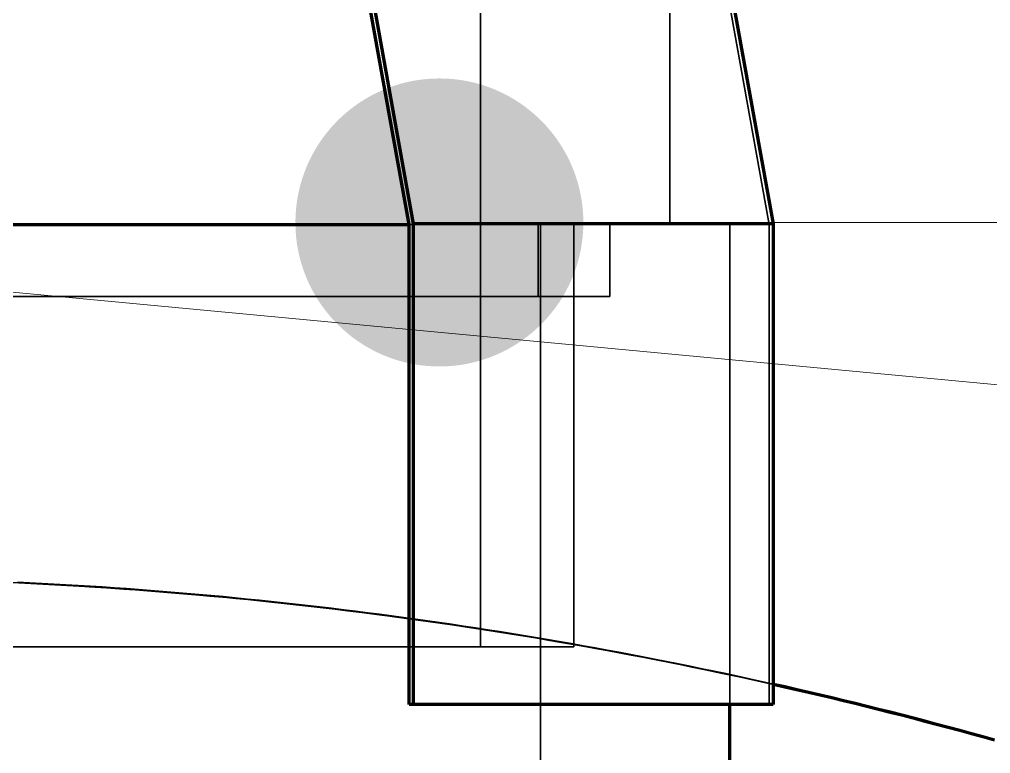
# Model space of a CAD drawing. Header units: millimetres. Extents: x 0 to 2382, y 0 to 420.
# Drawn here: x 157.939 to 161.986, y 329.534 to 332.592 of the extents above; entities that cross this region are included whole.
import ezdxf

# ---------------------------------------------------------------- set-up
doc = ezdxf.new("R2010")
doc.units = ezdxf.units.MM
doc.linetypes.add('IRAM-E-TRAZOS', pattern=[5, 4, -1])
for name, color, linetype, lineweight in [('01-VISIBLE', 7, 'CONTINUOUS', 70), ('02-OCULTA', 4, 'IRAM-E-TRAZOS', 35), ('08-FINA', 5, 'CONTINUOUS', 18)]:
    doc.layers.add(name, color=color, linetype=linetype, lineweight=lineweight)

msp = doc.modelspace()

# ---------------------------------------------------------------- hatches: boundary and pattern name
at = {"layer": '08-FINA'}
h = msp.add_hatch(color=7, dxfattribs=at)
h.dxf.hatch_style = 1
edge = h.paths.add_edge_path()
edge.add_arc((159.689, 331.7466), 0.6, 0, 360)

# ---------------------------------------------------------------- linework, layer by layer
at = {"layer": '01-VISIBLE'}
for p, q in [((159.5631, 331.7382), (159.3466, 332.9382)), ((159.3621, 332.9504), (159.5804, 331.7403)), ((160.8621, 332.9504), (161.0804, 331.7403)), ((159.5631, 329.7382), (159.5631, 331.7382)), ((159.5804, 331.7403), (159.5804, 329.7382)), ((161.0804, 331.7403), (159.5804, 331.7403)), ((161.0804, 331.7403), (161.0804, 329.7382)), ((159.5804, 329.7382), (159.5631, 329.7382)), ((161.0804, 329.7382), (159.5804, 329.7382)), ((160.9, 328.4182), (160.9, 329.7382))]:
    msp.add_line(p, q, dxfattribs=at)
for points in [[(157.9102, 331.7382), (157.9603, 331.7382), (158.0104, 331.7382), (158.0605, 331.7382), (158.1106, 331.7382), (158.1606, 331.7382), (158.2107, 331.7382), (158.2608, 331.7382), (158.3109, 331.7382), (158.361, 331.7382), (158.4111, 331.7382), (158.4612, 331.7382), (158.5113, 331.7382), (158.5614, 331.7382), (158.6114, 331.7382), (158.6615, 331.7382), (158.7116, 331.7382), (158.7617, 331.7382), (158.8118, 331.7382), (158.8619, 331.7382), (158.912, 331.7382), (158.9621, 331.7382), (159.0121, 331.7382), (159.0622, 331.7382), (159.1123, 331.7382), (159.1624, 331.7382), (159.2125, 331.7382), (159.2626, 331.7382), (159.3127, 331.7382), (159.3628, 331.7382), (159.4128, 331.7382), (159.4629, 331.7382), (159.513, 331.7382), (159.5631, 331.7382)], [(161.0804, 329.8237), (161.1293, 329.8127), (161.1781, 329.8015), (161.2268, 329.7902), (161.2756, 329.7787), (161.3243, 329.7672), (161.3729, 329.7555), (161.4216, 329.7436), (161.4702, 329.7317), (161.5188, 329.7196), (161.5673, 329.7073), (161.6158, 329.695), (161.6643, 329.6825), (161.7127, 329.6698), (161.7611, 329.6571), (161.8095, 329.6442), (161.8578, 329.6311), (161.9061, 329.618), (161.9544, 329.6047), (162.0026, 329.5912)], [(161.0804, 329.8237), (161.1293, 329.8127), (161.1781, 329.8015), (161.2268, 329.7902), (161.2756, 329.7787), (161.3243, 329.7672), (161.3729, 329.7555), (161.4216, 329.7436), (161.4702, 329.7317), (161.5188, 329.7196), (161.5673, 329.7073), (161.6158, 329.695), (161.6643, 329.6825), (161.7127, 329.6698), (161.7611, 329.6571), (161.8095, 329.6442), (161.8578, 329.6311), (161.9061, 329.618), (161.9544, 329.6047), (162.0026, 329.5912)], [(161.0804, 329.8237), (161.1293, 329.8127), (161.1781, 329.8015), (161.2268, 329.7902), (161.2756, 329.7787), (161.3243, 329.7672), (161.3729, 329.7555), (161.4216, 329.7436), (161.4702, 329.7317), (161.5188, 329.7196), (161.5673, 329.7073), (161.6158, 329.695), (161.6643, 329.6825), (161.7127, 329.6698), (161.7611, 329.6571), (161.8095, 329.6442), (161.8578, 329.6311), (161.9061, 329.618), (161.9544, 329.6047), (162.0026, 329.5912)], [(161.0804, 329.8237), (161.1293, 329.8127), (161.1781, 329.8015), (161.2268, 329.7902), (161.2756, 329.7787), (161.3243, 329.7672), (161.3729, 329.7555), (161.4216, 329.7436), (161.4702, 329.7317), (161.5188, 329.7196), (161.5673, 329.7073), (161.6158, 329.695), (161.6643, 329.6825), (161.7127, 329.6698), (161.7611, 329.6571), (161.8095, 329.6442), (161.8578, 329.6311), (161.9061, 329.618), (161.9544, 329.6047), (162.0026, 329.5912)], [(162.0025, 329.5897), (161.9543, 329.6031), (161.906, 329.6164), (161.8577, 329.6296), (161.8094, 329.6426), (161.761, 329.6555), (161.7126, 329.6682), (161.6642, 329.6808), (161.6157, 329.6933), (161.5672, 329.7057), (161.5187, 329.7179), (161.4701, 329.73), (161.4215, 329.742), (161.3729, 329.7538), (161.3242, 329.7655), (161.2755, 329.777), (161.2268, 329.7885), (161.178, 329.7998), (161.1293, 329.8109), (161.0804, 329.8219)]]:
    msp.add_lwpolyline(points, dxfattribs=at)
at = {"layer": '02-OCULTA'}
for p, q in [((159.86, 331.7382), (159.86, 332.9382)), ((160.65, 331.7382), (160.65, 332.9382)), ((161.0631, 331.7382), (160.8466, 332.9382)), ((159.5631, 331.7382), (161.0631, 331.7382)), ((159.86, 329.9782), (159.86, 331.7382)), ((160.1, 331.4382), (160.1, 331.7382)), ((160.11, 331.7382), (160.11, 327.461)), ((160.25, 329.9782), (160.25, 331.7382)), ((160.4, 331.4382), (160.4, 331.7382)), ((160.9, 329.7382), (160.9, 331.7382)), ((161.0631, 329.7382), (161.0631, 331.7382)), ((161.0631, 329.7382), (159.5631, 329.7382)), ((161.0804, 329.7382), (161.0631, 329.7382))]:
    msp.add_line(p, q, dxfattribs=at)
for points in [[(160.9, 331.7382), (160.85, 331.7382), (160.8, 331.7382), (160.75, 331.7382), (160.7, 331.7382), (160.65, 331.7382), (160.6, 331.7382), (160.55, 331.7382), (160.5, 331.7382), (160.45, 331.7382), (160.4, 331.7382), (160.35, 331.7382), (160.3, 331.7382), (160.25, 331.7382), (160.2, 331.7382), (160.15, 331.7382), (160.1, 331.7382), (160.05, 331.7382), (160, 331.7382), (159.95, 331.7382), (159.9, 331.7382), (159.85, 331.7382), (159.8, 331.7382), (159.75, 331.7382), (159.7, 331.7382), (159.65, 331.7382), (159.6, 331.7382), (159.55, 331.7382), (159.5, 331.7382), (159.45, 331.7382), (159.4, 331.7382), (159.35, 331.7382), (159.3, 331.7382), (159.25, 331.7382), (159.2, 331.7382), (159.15, 331.7382), (159.1, 331.7382), (159.05, 331.7382), (159, 331.7382), (158.95, 331.7382), (158.9, 331.7382), (158.85, 331.7382), (158.8, 331.7382), (158.75, 331.7382), (158.7, 331.7382), (158.65, 331.7382), (158.6, 331.7382), (158.55, 331.7382), (158.5, 331.7382), (158.45, 331.7382), (158.4, 331.7382), (158.35, 331.7382), (158.3, 331.7382), (158.25, 331.7382), (158.2, 331.7382), (158.15, 331.7382), (158.1, 331.7382), (158.05, 331.7382), (158, 331.7382), (157.95, 331.7382), (157.9, 331.7382)], [(160.25, 331.7382), (160.2, 331.7382), (160.15, 331.7382), (160.1, 331.7382), (160.05, 331.7382), (160, 331.7382), (159.95, 331.7382), (159.9, 331.7382), (159.85, 331.7382), (159.8, 331.7382), (159.75, 331.7382), (159.7, 331.7382), (159.65, 331.7382), (159.6, 331.7382), (159.55, 331.7382), (159.5, 331.7382), (159.45, 331.7382), (159.4, 331.7382), (159.35, 331.7382), (159.3, 331.7382), (159.25, 331.7382), (159.2, 331.7382), (159.15, 331.7382), (159.1, 331.7382), (159.05, 331.7382), (159, 331.7382), (158.95, 331.7382), (158.9, 331.7382), (158.85, 331.7382), (158.8, 331.7382), (158.75, 331.7382), (158.7, 331.7382), (158.65, 331.7382), (158.6, 331.7382), (158.55, 331.7382), (158.5, 331.7382), (158.45, 331.7382), (158.4, 331.7382), (158.35, 331.7382), (158.3, 331.7382), (158.25, 331.7382), (158.2, 331.7382), (158.15, 331.7382), (158.1, 331.7382), (158.05, 331.7382), (158, 331.7382), (157.95, 331.7382), (157.9, 331.7382)], [(157.9, 331.7382), (157.95, 331.7382), (158, 331.7382), (158.05, 331.7382), (158.1, 331.7382), (158.15, 331.7382), (158.2, 331.7382), (158.25, 331.7382), (158.3, 331.7382), (158.35, 331.7382), (158.4, 331.7382), (158.45, 331.7382), (158.5, 331.7382), (158.55, 331.7382), (158.6, 331.7382), (158.65, 331.7382), (158.7, 331.7382), (158.75, 331.7382), (158.8, 331.7382), (158.85, 331.7382), (158.9, 331.7382), (158.95, 331.7382), (159, 331.7382), (159.05, 331.7382), (159.1, 331.7382), (159.15, 331.7382), (159.2, 331.7382), (159.25, 331.7382), (159.3, 331.7382), (159.35, 331.7382), (159.4, 331.7382), (159.45, 331.7382), (159.5, 331.7382), (159.55, 331.7382), (159.6, 331.7382), (159.65, 331.7382), (159.7, 331.7382), (159.75, 331.7382), (159.8, 331.7382), (159.85, 331.7382), (159.9, 331.7382), (159.95, 331.7382), (160, 331.7382), (160.05, 331.7382), (160.1, 331.7382), (160.15, 331.7382), (160.2, 331.7382), (160.25, 331.7382)], [(160.65, 331.7382), (160.6, 331.7382), (160.55, 331.7382), (160.5, 331.7382), (160.45, 331.7382), (160.4, 331.7382), (160.35, 331.7382), (160.3, 331.7382), (160.25, 331.7382), (160.2, 331.7382), (160.15, 331.7382), (160.1, 331.7382), (160.05, 331.7382), (160, 331.7382), (159.95, 331.7382), (159.9, 331.7382), (159.85, 331.7382), (159.8, 331.7382), (159.75, 331.7382), (159.7, 331.7382), (159.65, 331.7382), (159.6, 331.7382), (159.55, 331.7382), (159.5, 331.7382), (159.45, 331.7382), (159.4, 331.7382), (159.35, 331.7382), (159.3, 331.7382), (159.25, 331.7382), (159.2, 331.7382), (159.15, 331.7382), (159.1, 331.7382), (159.05, 331.7382), (159, 331.7382), (158.95, 331.7382), (158.9, 331.7382), (158.85, 331.7382), (158.8, 331.7382), (158.75, 331.7382), (158.7, 331.7382), (158.65, 331.7382), (158.6, 331.7382), (158.55, 331.7382), (158.5, 331.7382), (158.45, 331.7382), (158.4, 331.7382), (158.35, 331.7382), (158.3, 331.7382), (158.25, 331.7382), (158.2, 331.7382), (158.15, 331.7382), (158.1, 331.7382), (158.05, 331.7382), (158, 331.7382), (157.95, 331.7382), (157.9, 331.7382)], [(157.9, 331.7382), (157.95, 331.7382), (158, 331.7382), (158.05, 331.7382), (158.1, 331.7382), (158.15, 331.7382), (158.2, 331.7382), (158.25, 331.7382), (158.3, 331.7382), (158.35, 331.7382), (158.4, 331.7382), (158.45, 331.7382), (158.5, 331.7382), (158.55, 331.7382), (158.6, 331.7382), (158.65, 331.7382), (158.7, 331.7382), (158.75, 331.7382), (158.8, 331.7382), (158.85, 331.7382), (158.9, 331.7382), (158.95, 331.7382), (159, 331.7382), (159.05, 331.7382), (159.1, 331.7382), (159.15, 331.7382), (159.2, 331.7382), (159.25, 331.7382), (159.3, 331.7382), (159.35, 331.7382), (159.4, 331.7382), (159.45, 331.7382), (159.5, 331.7382), (159.55, 331.7382), (159.6, 331.7382), (159.65, 331.7382), (159.7, 331.7382), (159.75, 331.7382), (159.8, 331.7382), (159.85, 331.7382), (159.9, 331.7382), (159.95, 331.7382), (160, 331.7382), (160.05, 331.7382), (160.1, 331.7382), (160.15, 331.7382), (160.2, 331.7382), (160.25, 331.7382), (160.3, 331.7382), (160.35, 331.7382), (160.4, 331.7382), (160.45, 331.7382), (160.5, 331.7382), (160.55, 331.7382), (160.6, 331.7382), (160.65, 331.7382)], [(160.4, 331.7382), (160.35, 331.7382), (160.3, 331.7382), (160.25, 331.7382), (160.2, 331.7382), (160.15, 331.7382), (160.1, 331.7382), (160.05, 331.7382), (160, 331.7382), (159.95, 331.7382), (159.9, 331.7382), (159.85, 331.7382), (159.8, 331.7382), (159.75, 331.7382), (159.7, 331.7382), (159.65, 331.7382), (159.6, 331.7382), (159.55, 331.7382), (159.5, 331.7382), (159.45, 331.7382), (159.4, 331.7382), (159.35, 331.7382), (159.3, 331.7382), (159.25, 331.7382), (159.2, 331.7382), (159.15, 331.7382), (159.1, 331.7382), (159.05, 331.7382), (159, 331.7382), (158.95, 331.7382), (158.9, 331.7382), (158.85, 331.7382), (158.8, 331.7382), (158.75, 331.7382), (158.7, 331.7382), (158.65, 331.7382), (158.6, 331.7382), (158.55, 331.7382), (158.5, 331.7382), (158.45, 331.7382), (158.4, 331.7382), (158.35, 331.7382), (158.3, 331.7382), (158.25, 331.7382), (158.2, 331.7382), (158.15, 331.7382), (158.1, 331.7382), (158.05, 331.7382), (158, 331.7382), (157.95, 331.7382), (157.9, 331.7382)], [(157.9, 331.7382), (157.95, 331.7382), (158, 331.7382), (158.05, 331.7382), (158.1, 331.7382), (158.15, 331.7382), (158.2, 331.7382), (158.25, 331.7382), (158.3, 331.7382), (158.35, 331.7382), (158.4, 331.7382), (158.45, 331.7382), (158.5, 331.7382), (158.55, 331.7382), (158.6, 331.7382), (158.65, 331.7382), (158.7, 331.7382), (158.75, 331.7382), (158.8, 331.7382), (158.85, 331.7382), (158.9, 331.7382), (158.95, 331.7382), (159, 331.7382), (159.05, 331.7382), (159.1, 331.7382), (159.15, 331.7382), (159.2, 331.7382), (159.25, 331.7382), (159.3, 331.7382), (159.35, 331.7382), (159.4, 331.7382), (159.45, 331.7382), (159.5, 331.7382), (159.55, 331.7382), (159.6, 331.7382), (159.65, 331.7382), (159.7, 331.7382), (159.75, 331.7382), (159.8, 331.7382), (159.85, 331.7382), (159.9, 331.7382), (159.95, 331.7382), (160, 331.7382), (160.05, 331.7382), (160.1, 331.7382), (160.15, 331.7382), (160.2, 331.7382), (160.25, 331.7382), (160.3, 331.7382), (160.35, 331.7382), (160.4, 331.7382)], [(160.1, 331.7382), (160.05, 331.7382), (160, 331.7382), (159.95, 331.7382), (159.9, 331.7382), (159.85, 331.7382), (159.8, 331.7382), (159.75, 331.7382), (159.7, 331.7382), (159.65, 331.7382), (159.6, 331.7382), (159.55, 331.7382), (159.5, 331.7382), (159.45, 331.7382), (159.4, 331.7382), (159.35, 331.7382), (159.3, 331.7382), (159.25, 331.7382), (159.2, 331.7382), (159.15, 331.7382), (159.1, 331.7382), (159.05, 331.7382), (159, 331.7382), (158.95, 331.7382), (158.9, 331.7382), (158.85, 331.7382), (158.8, 331.7382), (158.75, 331.7382), (158.7, 331.7382), (158.65, 331.7382), (158.6, 331.7382), (158.55, 331.7382), (158.5, 331.7382), (158.45, 331.7382), (158.4, 331.7382), (158.35, 331.7382), (158.3, 331.7382), (158.25, 331.7382), (158.2, 331.7382), (158.15, 331.7382), (158.1, 331.7382), (158.05, 331.7382), (158, 331.7382), (157.95, 331.7382), (157.9, 331.7382)], [(157.9, 331.7382), (157.95, 331.7382), (158, 331.7382), (158.05, 331.7382), (158.1, 331.7382), (158.15, 331.7382), (158.2, 331.7382), (158.25, 331.7382), (158.3, 331.7382), (158.35, 331.7382), (158.4, 331.7382), (158.45, 331.7382), (158.5, 331.7382), (158.55, 331.7382), (158.6, 331.7382), (158.65, 331.7382), (158.7, 331.7382), (158.75, 331.7382), (158.8, 331.7382), (158.85, 331.7382), (158.9, 331.7382), (158.95, 331.7382), (159, 331.7382), (159.05, 331.7382), (159.1, 331.7382), (159.15, 331.7382), (159.2, 331.7382), (159.25, 331.7382), (159.3, 331.7382), (159.35, 331.7382), (159.4, 331.7382), (159.45, 331.7382), (159.5, 331.7382), (159.55, 331.7382), (159.6, 331.7382), (159.65, 331.7382), (159.7, 331.7382), (159.75, 331.7382), (159.8, 331.7382), (159.85, 331.7382), (159.9, 331.7382), (159.95, 331.7382), (160, 331.7382), (160.05, 331.7382), (160.1, 331.7382)], [(160.11, 331.7382), (160.0599, 331.7382), (160.0097, 331.7382), (159.9596, 331.7382), (159.9094, 331.7382), (159.8593, 331.7382), (159.8092, 331.7382), (159.759, 331.7382), (159.7089, 331.7382), (159.6588, 331.7382), (159.6086, 331.7382), (159.5585, 331.7382), (159.5083, 331.7382), (159.4582, 331.7382), (159.4081, 331.7382), (159.3579, 331.7382), (159.3078, 331.7382), (159.2576, 331.7382), (159.2075, 331.7382), (159.1574, 331.7382), (159.1072, 331.7382), (159.0571, 331.7382), (159.0069, 331.7382), (158.9568, 331.7382), (158.9067, 331.7382), (158.8565, 331.7382), (158.8064, 331.7382), (158.7563, 331.7382), (158.7061, 331.7382), (158.656, 331.7382), (158.6058, 331.7382), (158.5557, 331.7382), (158.5056, 331.7382), (158.4554, 331.7382), (158.4053, 331.7382), (158.3551, 331.7382), (158.305, 331.7382), (158.2549, 331.7382), (158.2047, 331.7382), (158.1546, 331.7382), (158.1044, 331.7382), (158.0543, 331.7382), (158.0042, 331.7382), (157.954, 331.7382), (157.9039, 331.7382)], [(157.9039, 331.7382), (157.954, 331.7382), (158.0042, 331.7382), (158.0543, 331.7382), (158.1044, 331.7382), (158.1546, 331.7382), (158.2047, 331.7382), (158.2549, 331.7382), (158.305, 331.7382), (158.3551, 331.7382), (158.4053, 331.7382), (158.4554, 331.7382), (158.5056, 331.7382), (158.5557, 331.7382), (158.6058, 331.7382), (158.656, 331.7382), (158.7061, 331.7382), (158.7563, 331.7382), (158.8064, 331.7382), (158.8565, 331.7382), (158.9067, 331.7382), (158.9568, 331.7382), (159.0069, 331.7382), (159.0571, 331.7382), (159.1072, 331.7382), (159.1574, 331.7382), (159.2075, 331.7382), (159.2576, 331.7382), (159.3078, 331.7382), (159.3579, 331.7382), (159.4081, 331.7382), (159.4582, 331.7382), (159.5083, 331.7382), (159.5585, 331.7382), (159.6086, 331.7382), (159.6588, 331.7382), (159.7089, 331.7382), (159.759, 331.7382), (159.8092, 331.7382), (159.8593, 331.7382), (159.9094, 331.7382), (159.9596, 331.7382), (160.0097, 331.7382), (160.0599, 331.7382), (160.11, 331.7382)], [(159.86, 331.7382), (159.8099, 331.7382), (159.7597, 331.7382), (159.7096, 331.7382), (159.6594, 331.7382), (159.6093, 331.7382), (159.5591, 331.7382), (159.509, 331.7382), (159.4588, 331.7382), (159.4087, 331.7382), (159.3585, 331.7382), (159.3084, 331.7382), (159.2582, 331.7382), (159.2081, 331.7382), (159.1579, 331.7382), (159.1078, 331.7382), (159.0576, 331.7382), (159.0075, 331.7382), (158.9573, 331.7382), (158.9072, 331.7382), (158.857, 331.7382), (158.8069, 331.7382), (158.7567, 331.7382), (158.7066, 331.7382), (158.6564, 331.7382), (158.6063, 331.7382), (158.5561, 331.7382), (158.506, 331.7382), (158.4558, 331.7382), (158.4057, 331.7382), (158.3555, 331.7382), (158.3054, 331.7382), (158.2552, 331.7382), (158.2051, 331.7382), (158.1549, 331.7382), (158.1048, 331.7382), (158.0546, 331.7382), (158.0045, 331.7382), (157.9543, 331.7382), (157.9042, 331.7382)], [(157.9042, 331.7382), (157.9543, 331.7382), (158.0045, 331.7382), (158.0546, 331.7382), (158.1048, 331.7382), (158.1549, 331.7382), (158.2051, 331.7382), (158.2552, 331.7382), (158.3054, 331.7382), (158.3555, 331.7382), (158.4057, 331.7382), (158.4558, 331.7382), (158.506, 331.7382), (158.5561, 331.7382), (158.6063, 331.7382), (158.6564, 331.7382), (158.7066, 331.7382), (158.7567, 331.7382), (158.8069, 331.7382), (158.857, 331.7382), (158.9072, 331.7382), (158.9573, 331.7382), (159.0075, 331.7382), (159.0576, 331.7382), (159.1078, 331.7382), (159.1579, 331.7382), (159.2081, 331.7382), (159.2582, 331.7382), (159.3084, 331.7382), (159.3585, 331.7382), (159.4087, 331.7382), (159.4588, 331.7382), (159.509, 331.7382), (159.5591, 331.7382), (159.6093, 331.7382), (159.6594, 331.7382), (159.7096, 331.7382), (159.7597, 331.7382), (159.8099, 331.7382), (159.86, 331.7382)], [(159.86, 331.7382), (159.8099, 331.7382), (159.7597, 331.7382), (159.7096, 331.7382), (159.6594, 331.7382), (159.6093, 331.7382), (159.5591, 331.7382), (159.509, 331.7382), (159.4588, 331.7382), (159.4087, 331.7382), (159.3585, 331.7382), (159.3084, 331.7382), (159.2582, 331.7382), (159.2081, 331.7382), (159.1579, 331.7382), (159.1078, 331.7382), (159.0576, 331.7382), (159.0075, 331.7382), (158.9573, 331.7382), (158.9072, 331.7382), (158.857, 331.7382), (158.8069, 331.7382), (158.7567, 331.7382), (158.7066, 331.7382), (158.6564, 331.7382), (158.6063, 331.7382), (158.5561, 331.7382), (158.506, 331.7382), (158.4558, 331.7382), (158.4057, 331.7382), (158.3555, 331.7382), (158.3054, 331.7382), (158.2552, 331.7382), (158.2051, 331.7382), (158.1549, 331.7382), (158.1048, 331.7382), (158.0546, 331.7382), (158.0045, 331.7382), (157.9543, 331.7382), (157.9042, 331.7382)], [(157.9042, 331.7382), (157.9543, 331.7382), (158.0045, 331.7382), (158.0546, 331.7382), (158.1048, 331.7382), (158.1549, 331.7382), (158.2051, 331.7382), (158.2552, 331.7382), (158.3054, 331.7382), (158.3555, 331.7382), (158.4057, 331.7382), (158.4558, 331.7382), (158.506, 331.7382), (158.5561, 331.7382), (158.6063, 331.7382), (158.6564, 331.7382), (158.7066, 331.7382), (158.7567, 331.7382), (158.8069, 331.7382), (158.857, 331.7382), (158.9072, 331.7382), (158.9573, 331.7382), (159.0075, 331.7382), (159.0576, 331.7382), (159.1078, 331.7382), (159.1579, 331.7382), (159.2081, 331.7382), (159.2582, 331.7382), (159.3084, 331.7382), (159.3585, 331.7382), (159.4087, 331.7382), (159.4588, 331.7382), (159.509, 331.7382), (159.5591, 331.7382), (159.6093, 331.7382), (159.6594, 331.7382), (159.7096, 331.7382), (159.7597, 331.7382), (159.8099, 331.7382), (159.86, 331.7382)], [(159.5631, 331.7382), (159.6145, 331.7382), (159.6659, 331.7382), (159.7174, 331.7382), (159.7688, 331.7382), (159.8202, 331.7382), (159.8716, 331.7382), (159.923, 331.7382), (159.9745, 331.7382), (160.0259, 331.7382), (160.0773, 331.7382), (160.1287, 331.7382), (160.1801, 331.7382), (160.2316, 331.7382), (160.283, 331.7382), (160.3344, 331.7382), (160.3858, 331.7382), (160.4372, 331.7382), (160.4886, 331.7382), (160.5401, 331.7382), (160.5915, 331.7382), (160.6429, 331.7382), (160.6943, 331.7382), (160.7457, 331.7382), (160.7972, 331.7382), (160.8486, 331.7382), (160.9, 331.7382)], [(160.4, 331.4382), (160.35, 331.4382), (160.3, 331.4382), (160.25, 331.4382), (160.2, 331.4382), (160.15, 331.4382), (160.1, 331.4382), (160.05, 331.4382), (160, 331.4382), (159.95, 331.4382), (159.9, 331.4382), (159.85, 331.4382), (159.8, 331.4382), (159.75, 331.4382), (159.7, 331.4382), (159.65, 331.4382), (159.6, 331.4382), (159.55, 331.4382), (159.5, 331.4382), (159.45, 331.4382), (159.4, 331.4382), (159.35, 331.4382), (159.3, 331.4382), (159.25, 331.4382), (159.2, 331.4382), (159.15, 331.4382), (159.1, 331.4382), (159.05, 331.4382), (159, 331.4382), (158.95, 331.4382), (158.9, 331.4382), (158.85, 331.4382), (158.8, 331.4382), (158.75, 331.4382), (158.7, 331.4382), (158.65, 331.4382), (158.6, 331.4382), (158.55, 331.4382), (158.5, 331.4382), (158.45, 331.4382), (158.4, 331.4382), (158.35, 331.4382), (158.3, 331.4382), (158.25, 331.4382), (158.2, 331.4382), (158.15, 331.4382), (158.1, 331.4382), (158.05, 331.4382), (158, 331.4382), (157.95, 331.4382), (157.9, 331.4382)], [(157.9, 331.4382), (157.95, 331.4382), (158, 331.4382), (158.05, 331.4382), (158.1, 331.4382), (158.15, 331.4382), (158.2, 331.4382), (158.25, 331.4382), (158.3, 331.4382), (158.35, 331.4382), (158.4, 331.4382), (158.45, 331.4382), (158.5, 331.4382), (158.55, 331.4382), (158.6, 331.4382), (158.65, 331.4382), (158.7, 331.4382), (158.75, 331.4382), (158.8, 331.4382), (158.85, 331.4382), (158.9, 331.4382), (158.95, 331.4382), (159, 331.4382), (159.05, 331.4382), (159.1, 331.4382), (159.15, 331.4382), (159.2, 331.4382), (159.25, 331.4382), (159.3, 331.4382), (159.35, 331.4382), (159.4, 331.4382), (159.45, 331.4382), (159.5, 331.4382), (159.55, 331.4382), (159.6, 331.4382), (159.65, 331.4382), (159.7, 331.4382), (159.75, 331.4382), (159.8, 331.4382), (159.85, 331.4382), (159.9, 331.4382), (159.95, 331.4382), (160, 331.4382), (160.05, 331.4382), (160.1, 331.4382), (160.15, 331.4382), (160.2, 331.4382), (160.25, 331.4382), (160.3, 331.4382), (160.35, 331.4382), (160.4, 331.4382)], [(160.1, 331.4382), (160.05, 331.4382), (160, 331.4382), (159.95, 331.4382), (159.9, 331.4382), (159.85, 331.4382), (159.8, 331.4382), (159.75, 331.4382), (159.7, 331.4382), (159.65, 331.4382), (159.6, 331.4382), (159.55, 331.4382), (159.5, 331.4382), (159.45, 331.4382), (159.4, 331.4382), (159.35, 331.4382), (159.3, 331.4382), (159.25, 331.4382), (159.2, 331.4382), (159.15, 331.4382), (159.1, 331.4382), (159.05, 331.4382), (159, 331.4382), (158.95, 331.4382), (158.9, 331.4382), (158.85, 331.4382), (158.8, 331.4382), (158.75, 331.4382), (158.7, 331.4382), (158.65, 331.4382), (158.6, 331.4382), (158.55, 331.4382), (158.5, 331.4382), (158.45, 331.4382), (158.4, 331.4382), (158.35, 331.4382), (158.3, 331.4382), (158.25, 331.4382), (158.2, 331.4382), (158.15, 331.4382), (158.1, 331.4382), (158.05, 331.4382), (158, 331.4382), (157.95, 331.4382), (157.9, 331.4382)], [(157.9, 331.4382), (157.95, 331.4382), (158, 331.4382), (158.05, 331.4382), (158.1, 331.4382), (158.15, 331.4382), (158.2, 331.4382), (158.25, 331.4382), (158.3, 331.4382), (158.35, 331.4382), (158.4, 331.4382), (158.45, 331.4382), (158.5, 331.4382), (158.55, 331.4382), (158.6, 331.4382), (158.65, 331.4382), (158.7, 331.4382), (158.75, 331.4382), (158.8, 331.4382), (158.85, 331.4382), (158.9, 331.4382), (158.95, 331.4382), (159, 331.4382), (159.05, 331.4382), (159.1, 331.4382), (159.15, 331.4382), (159.2, 331.4382), (159.25, 331.4382), (159.3, 331.4382), (159.35, 331.4382), (159.4, 331.4382), (159.45, 331.4382), (159.5, 331.4382), (159.55, 331.4382), (159.6, 331.4382), (159.65, 331.4382), (159.7, 331.4382), (159.75, 331.4382), (159.8, 331.4382), (159.85, 331.4382), (159.9, 331.4382), (159.95, 331.4382), (160, 331.4382), (160.05, 331.4382), (160.1, 331.4382)], [(161.9877, 329.5939), (161.9182, 329.6131), (161.8487, 329.632), (161.7792, 329.6507), (161.7095, 329.669), (161.6398, 329.6872), (161.57, 329.705), (161.5001, 329.7226), (161.4302, 329.7398), (161.3602, 329.7569), (161.2901, 329.7736), (161.22, 329.79), (161.1498, 329.8062), (161.0796, 329.8221), (161.0092, 329.8378), (160.9389, 329.8531), (160.8684, 329.8682), (160.7979, 329.883), (160.7274, 329.8975), (160.6567, 329.9117), (160.5861, 329.9257), (160.5154, 329.9394), (160.4446, 329.9528), (160.3737, 329.9659), (160.3029, 329.9788), (160.2319, 329.9913), (160.161, 330.0036), (160.0899, 330.0156), (160.0189, 330.0274), (159.9477, 330.0388), (159.8766, 330.05), (159.8054, 330.0609), (159.7341, 330.0715), (159.6628, 330.0818), (159.5915, 330.0918), (159.5201, 330.1016), (159.4487, 330.1111), (159.3773, 330.1203), (159.3058, 330.1292), (159.2343, 330.1379), (159.1627, 330.1462), (159.0911, 330.1543), (159.0195, 330.1621), (158.9479, 330.1696), (158.8762, 330.1768), (158.8045, 330.1838), (158.7328, 330.1904), (158.661, 330.1968), (158.5893, 330.2029), (158.5175, 330.2087), (158.4456, 330.2142), (158.3738, 330.2195), (158.3019, 330.2244), (158.23, 330.2291), (158.1581, 330.2335), (158.0862, 330.2376), (158.0143, 330.2415), (157.9423, 330.245), (157.8704, 330.2483)], [(161.9877, 329.5939), (161.9182, 329.6131), (161.8487, 329.632), (161.7792, 329.6507), (161.7095, 329.669), (161.6398, 329.6872), (161.57, 329.705), (161.5001, 329.7226), (161.4302, 329.7398), (161.3602, 329.7569), (161.2901, 329.7736), (161.22, 329.79), (161.1498, 329.8062), (161.0796, 329.8221), (161.0092, 329.8378), (160.9389, 329.8531), (160.8684, 329.8682), (160.7979, 329.883), (160.7274, 329.8975), (160.6567, 329.9117), (160.5861, 329.9257), (160.5154, 329.9394), (160.4446, 329.9528), (160.3737, 329.9659), (160.3029, 329.9788), (160.2319, 329.9913), (160.161, 330.0036), (160.0899, 330.0156), (160.0189, 330.0274), (159.9477, 330.0388), (159.8766, 330.05), (159.8054, 330.0609), (159.7341, 330.0715), (159.6628, 330.0818), (159.5915, 330.0918), (159.5201, 330.1016), (159.4487, 330.1111), (159.3773, 330.1203), (159.3058, 330.1292), (159.2343, 330.1379), (159.1627, 330.1462), (159.0911, 330.1543), (159.0195, 330.1621), (158.9479, 330.1696), (158.8762, 330.1768), (158.8045, 330.1838), (158.7328, 330.1904), (158.661, 330.1968), (158.5893, 330.2029), (158.5175, 330.2087), (158.4456, 330.2142), (158.3738, 330.2195), (158.3019, 330.2244), (158.23, 330.2291), (158.1581, 330.2335), (158.0862, 330.2376), (158.0143, 330.2415), (157.9423, 330.245), (157.8704, 330.2483)], [(161.9877, 329.5939), (161.9182, 329.6131), (161.8487, 329.632), (161.7792, 329.6507), (161.7095, 329.669), (161.6398, 329.6872), (161.57, 329.705), (161.5001, 329.7226), (161.4302, 329.7398), (161.3602, 329.7569), (161.2901, 329.7736), (161.22, 329.79), (161.1498, 329.8062), (161.0796, 329.8221), (161.0092, 329.8378), (160.9389, 329.8531), (160.8684, 329.8682), (160.7979, 329.883), (160.7274, 329.8975), (160.6567, 329.9117), (160.5861, 329.9257), (160.5154, 329.9394), (160.4446, 329.9528), (160.3737, 329.9659), (160.3029, 329.9788), (160.2319, 329.9913), (160.161, 330.0036), (160.0899, 330.0156), (160.0189, 330.0274), (159.9477, 330.0388), (159.8766, 330.05), (159.8054, 330.0609), (159.7341, 330.0715), (159.6628, 330.0818), (159.5915, 330.0918), (159.5201, 330.1016), (159.4487, 330.1111), (159.3773, 330.1203), (159.3058, 330.1292), (159.2343, 330.1379), (159.1627, 330.1462), (159.0911, 330.1543), (159.0195, 330.1621), (158.9479, 330.1696), (158.8762, 330.1768), (158.8045, 330.1838), (158.7328, 330.1904), (158.661, 330.1968), (158.5893, 330.2029), (158.5175, 330.2087), (158.4456, 330.2142), (158.3738, 330.2195), (158.3019, 330.2244), (158.23, 330.2291), (158.1581, 330.2335), (158.0862, 330.2376), (158.0143, 330.2415), (157.9423, 330.245), (157.8704, 330.2483)], [(157.931, 330.2481), (157.9814, 330.2457), (158.0319, 330.2431), (158.0823, 330.2404), (158.1327, 330.2375), (158.1831, 330.2345), (158.2335, 330.2314), (158.2839, 330.2281), (158.3343, 330.2247), (158.3847, 330.2211), (158.4351, 330.2174), (158.4855, 330.2136), (158.5358, 330.2096), (158.5861, 330.2055), (158.6365, 330.2013), (158.6868, 330.1969), (158.7371, 330.1923), (158.7874, 330.1877), (158.8377, 330.1829), (158.8879, 330.1779), (158.9382, 330.1728), (158.9884, 330.1676), (159.0386, 330.1623), (159.0888, 330.1568), (159.139, 330.1511), (159.1892, 330.1453), (159.2394, 330.1394), (159.2895, 330.1334), (159.3396, 330.1272), (159.3897, 330.1209), (159.4398, 330.1144), (159.4899, 330.1078), (159.54, 330.101), (159.59, 330.0942), (159.64, 330.0871), (159.69, 330.08), (159.74, 330.0727), (159.7899, 330.0652), (159.8399, 330.0577), (159.8898, 330.05), (159.9397, 330.0421), (159.9896, 330.0341), (160.0394, 330.026), (160.0892, 330.0177), (160.139, 330.0093), (160.1888, 330.0008), (160.2386, 329.9921), (160.2883, 329.9833), (160.338, 329.9744), (160.3877, 329.9653), (160.4374, 329.956), (160.487, 329.9467), (160.5366, 329.9372), (160.5862, 329.9276), (160.6357, 329.9178), (160.6852, 329.9079), (160.7347, 329.8978), (160.7842, 329.8876), (160.8337, 329.8773), (160.8831, 329.8669), (160.9325, 329.8563), (160.9818, 329.8456), (161.0311, 329.8347), (161.0804, 329.8237)], [(157.931, 330.2481), (157.9814, 330.2457), (158.0319, 330.2431), (158.0823, 330.2404), (158.1327, 330.2375), (158.1831, 330.2345), (158.2335, 330.2314), (158.2839, 330.2281), (158.3343, 330.2247), (158.3847, 330.2211), (158.4351, 330.2174), (158.4855, 330.2136), (158.5358, 330.2096), (158.5861, 330.2055), (158.6365, 330.2013), (158.6868, 330.1969), (158.7371, 330.1923), (158.7874, 330.1877), (158.8377, 330.1829), (158.8879, 330.1779), (158.9382, 330.1728), (158.9884, 330.1676), (159.0386, 330.1623), (159.0888, 330.1568), (159.139, 330.1511), (159.1892, 330.1453), (159.2394, 330.1394), (159.2895, 330.1334), (159.3396, 330.1272), (159.3897, 330.1209), (159.4398, 330.1144), (159.4899, 330.1078), (159.54, 330.101), (159.59, 330.0942), (159.64, 330.0871), (159.69, 330.08), (159.74, 330.0727), (159.7899, 330.0652), (159.8399, 330.0577), (159.8898, 330.05), (159.9397, 330.0421), (159.9896, 330.0341), (160.0394, 330.026), (160.0892, 330.0177), (160.139, 330.0093), (160.1888, 330.0008), (160.2386, 329.9921), (160.2883, 329.9833), (160.338, 329.9744), (160.3877, 329.9653), (160.4374, 329.956), (160.487, 329.9467), (160.5366, 329.9372), (160.5862, 329.9276), (160.6357, 329.9178), (160.6852, 329.9079), (160.7347, 329.8978), (160.7842, 329.8876), (160.8337, 329.8773), (160.8831, 329.8669), (160.9325, 329.8563), (160.9818, 329.8456), (161.0311, 329.8347), (161.0804, 329.8237)], [(157.931, 330.2481), (157.9814, 330.2457), (158.0319, 330.2431), (158.0823, 330.2404), (158.1327, 330.2375), (158.1831, 330.2345), (158.2335, 330.2314), (158.2839, 330.2281), (158.3343, 330.2247), (158.3847, 330.2211), (158.4351, 330.2174), (158.4855, 330.2136), (158.5358, 330.2096), (158.5861, 330.2055), (158.6365, 330.2013), (158.6868, 330.1969), (158.7371, 330.1923), (158.7874, 330.1877), (158.8377, 330.1829), (158.8879, 330.1779), (158.9382, 330.1728), (158.9884, 330.1676), (159.0386, 330.1623), (159.0888, 330.1568), (159.139, 330.1511), (159.1892, 330.1453), (159.2394, 330.1394), (159.2895, 330.1334), (159.3396, 330.1272), (159.3897, 330.1209), (159.4398, 330.1144), (159.4899, 330.1078), (159.54, 330.101), (159.59, 330.0942), (159.64, 330.0871), (159.69, 330.08), (159.74, 330.0727), (159.7899, 330.0652), (159.8399, 330.0577), (159.8898, 330.05), (159.9397, 330.0421), (159.9896, 330.0341), (160.0394, 330.026), (160.0892, 330.0177), (160.139, 330.0093), (160.1888, 330.0008), (160.2386, 329.9921), (160.2883, 329.9833), (160.338, 329.9744), (160.3877, 329.9653), (160.4374, 329.956), (160.487, 329.9467), (160.5366, 329.9372), (160.5862, 329.9276), (160.6357, 329.9178), (160.6852, 329.9079), (160.7347, 329.8978), (160.7842, 329.8876), (160.8337, 329.8773), (160.8831, 329.8669), (160.9325, 329.8563), (160.9818, 329.8456), (161.0311, 329.8347), (161.0804, 329.8237)], [(157.931, 330.2481), (157.9814, 330.2457), (158.0319, 330.2431), (158.0823, 330.2404), (158.1327, 330.2375), (158.1831, 330.2345), (158.2335, 330.2314), (158.2839, 330.2281), (158.3343, 330.2247), (158.3847, 330.2211), (158.4351, 330.2174), (158.4855, 330.2136), (158.5358, 330.2096), (158.5861, 330.2055), (158.6365, 330.2013), (158.6868, 330.1969), (158.7371, 330.1923), (158.7874, 330.1877), (158.8377, 330.1829), (158.8879, 330.1779), (158.9382, 330.1728), (158.9884, 330.1676), (159.0386, 330.1623), (159.0888, 330.1568), (159.139, 330.1511), (159.1892, 330.1453), (159.2394, 330.1394), (159.2895, 330.1334), (159.3396, 330.1272), (159.3897, 330.1209), (159.4398, 330.1144), (159.4899, 330.1078), (159.54, 330.101), (159.59, 330.0942), (159.64, 330.0871), (159.69, 330.08), (159.74, 330.0727), (159.7899, 330.0652), (159.8399, 330.0577), (159.8898, 330.05), (159.9397, 330.0421), (159.9896, 330.0341), (160.0394, 330.026), (160.0892, 330.0177), (160.139, 330.0093), (160.1888, 330.0008), (160.2386, 329.9921), (160.2883, 329.9833), (160.338, 329.9744), (160.3877, 329.9653), (160.4374, 329.956), (160.487, 329.9467), (160.5366, 329.9372), (160.5862, 329.9276), (160.6357, 329.9178), (160.6852, 329.9079), (160.7347, 329.8978), (160.7842, 329.8876), (160.8337, 329.8773), (160.8831, 329.8669), (160.9325, 329.8563), (160.9818, 329.8456), (161.0311, 329.8347), (161.0804, 329.8237)], [(161.0804, 329.8219), (161.0312, 329.8329), (160.9819, 329.8438), (160.9327, 329.8545), (160.8833, 329.865), (160.834, 329.8755), (160.7846, 329.8857), (160.7352, 329.8959), (160.6858, 329.9059), (160.6363, 329.9158), (160.5868, 329.9256), (160.5373, 329.9352), (160.4878, 329.9446), (160.4382, 329.954), (160.3886, 329.9632), (160.339, 329.9723), (160.2894, 329.9812), (160.2397, 329.99), (160.19, 329.9986), (160.1403, 330.0071), (160.0906, 330.0155), (160.0408, 330.0238), (159.9911, 330.0319), (159.9413, 330.0398), (159.8914, 330.0477), (159.8416, 330.0554), (159.7917, 330.0629), (159.7418, 330.0703), (159.6919, 330.0776), (159.642, 330.0848), (159.592, 330.0918), (159.5421, 330.0986), (159.4921, 330.1054), (159.4421, 330.112), (159.3921, 330.1184), (159.342, 330.1247), (159.292, 330.1309), (159.2419, 330.1369), (159.1918, 330.1428), (159.1417, 330.1486), (159.0916, 330.1542), (159.0415, 330.1597), (158.9913, 330.1651), (158.9411, 330.1703), (158.891, 330.1753), (158.8408, 330.1803), (158.7906, 330.1851), (158.7403, 330.1897), (158.6901, 330.1942), (158.6399, 330.1986), (158.5896, 330.2029), (158.5393, 330.207), (158.489, 330.2109), (158.4388, 330.2148), (158.3885, 330.2184), (158.3381, 330.222), (158.2878, 330.2254), (158.2375, 330.2287), (158.1872, 330.2318), (158.1368, 330.2348), (158.0865, 330.2376), (158.0361, 330.2403), (157.9857, 330.2429), (157.9353, 330.2453)], [(160.25, 329.9782), (160.2, 329.9782), (160.15, 329.9782), (160.1, 329.9782), (160.05, 329.9782), (160, 329.9782), (159.95, 329.9782), (159.9, 329.9782), (159.85, 329.9782), (159.8, 329.9782), (159.75, 329.9782), (159.7, 329.9782), (159.65, 329.9782), (159.6, 329.9782), (159.55, 329.9782), (159.5, 329.9782), (159.45, 329.9782), (159.4, 329.9782), (159.35, 329.9782), (159.3, 329.9782), (159.25, 329.9782), (159.2, 329.9782), (159.15, 329.9782), (159.1, 329.9782), (159.05, 329.9782), (159, 329.9782), (158.95, 329.9782), (158.9, 329.9782), (158.85, 329.9782), (158.8, 329.9782), (158.75, 329.9782), (158.7, 329.9782), (158.65, 329.9782), (158.6, 329.9782), (158.55, 329.9782), (158.5, 329.9782), (158.45, 329.9782), (158.4, 329.9782), (158.35, 329.9782), (158.3, 329.9782), (158.25, 329.9782), (158.2, 329.9782), (158.15, 329.9782), (158.1, 329.9782), (158.05, 329.9782), (158, 329.9782), (157.95, 329.9782), (157.9, 329.9782)], [(157.9, 329.9782), (157.95, 329.9782), (158, 329.9782), (158.05, 329.9782), (158.1, 329.9782), (158.15, 329.9782), (158.2, 329.9782), (158.25, 329.9782), (158.3, 329.9782), (158.35, 329.9782), (158.4, 329.9782), (158.45, 329.9782), (158.5, 329.9782), (158.55, 329.9782), (158.6, 329.9782), (158.65, 329.9782), (158.7, 329.9782), (158.75, 329.9782), (158.8, 329.9782), (158.85, 329.9782), (158.9, 329.9782), (158.95, 329.9782), (159, 329.9782), (159.05, 329.9782), (159.1, 329.9782), (159.15, 329.9782), (159.2, 329.9782), (159.25, 329.9782), (159.3, 329.9782), (159.35, 329.9782), (159.4, 329.9782), (159.45, 329.9782), (159.5, 329.9782), (159.55, 329.9782), (159.6, 329.9782), (159.65, 329.9782), (159.7, 329.9782), (159.75, 329.9782), (159.8, 329.9782), (159.85, 329.9782), (159.9, 329.9782), (159.95, 329.9782), (160, 329.9782), (160.05, 329.9782), (160.1, 329.9782), (160.15, 329.9782), (160.2, 329.9782), (160.25, 329.9782)], [(159.86, 329.9782), (159.8099, 329.9782), (159.7597, 329.9782), (159.7096, 329.9782), (159.6594, 329.9782), (159.6093, 329.9782), (159.5591, 329.9782), (159.509, 329.9782), (159.4588, 329.9782), (159.4087, 329.9782), (159.3585, 329.9782), (159.3084, 329.9782), (159.2582, 329.9782), (159.2081, 329.9782), (159.1579, 329.9782), (159.1078, 329.9782), (159.0576, 329.9782), (159.0075, 329.9782), (158.9573, 329.9782), (158.9072, 329.9782), (158.857, 329.9782), (158.8069, 329.9782), (158.7567, 329.9782), (158.7066, 329.9782), (158.6564, 329.9782), (158.6063, 329.9782), (158.5561, 329.9782), (158.506, 329.9782), (158.4558, 329.9782), (158.4057, 329.9782), (158.3555, 329.9782), (158.3054, 329.9782), (158.2552, 329.9782), (158.2051, 329.9782), (158.1549, 329.9782), (158.1048, 329.9782), (158.0546, 329.9782), (158.0045, 329.9782), (157.9543, 329.9782), (157.9042, 329.9782)], [(157.9042, 329.9782), (157.9543, 329.9782), (158.0045, 329.9782), (158.0546, 329.9782), (158.1048, 329.9782), (158.1549, 329.9782), (158.2051, 329.9782), (158.2552, 329.9782), (158.3054, 329.9782), (158.3555, 329.9782), (158.4057, 329.9782), (158.4558, 329.9782), (158.506, 329.9782), (158.5561, 329.9782), (158.6063, 329.9782), (158.6564, 329.9782), (158.7066, 329.9782), (158.7567, 329.9782), (158.8069, 329.9782), (158.857, 329.9782), (158.9072, 329.9782), (158.9573, 329.9782), (159.0075, 329.9782), (159.0576, 329.9782), (159.1078, 329.9782), (159.1579, 329.9782), (159.2081, 329.9782), (159.2582, 329.9782), (159.3084, 329.9782), (159.3585, 329.9782), (159.4087, 329.9782), (159.4588, 329.9782), (159.509, 329.9782), (159.5591, 329.9782), (159.6093, 329.9782), (159.6594, 329.9782), (159.7096, 329.9782), (159.7597, 329.9782), (159.8099, 329.9782), (159.86, 329.9782)]]:
    msp.add_lwpolyline(points, dxfattribs=at)
at = {"layer": '08-FINA'}
for p, q in [((214, 331.7466), (159.689, 331.7466)), ((204.0176, 327.121), (156.5, 331.5882))]:
    msp.add_line(p, q, dxfattribs=at)

doc.saveas('drawing.dxf')
